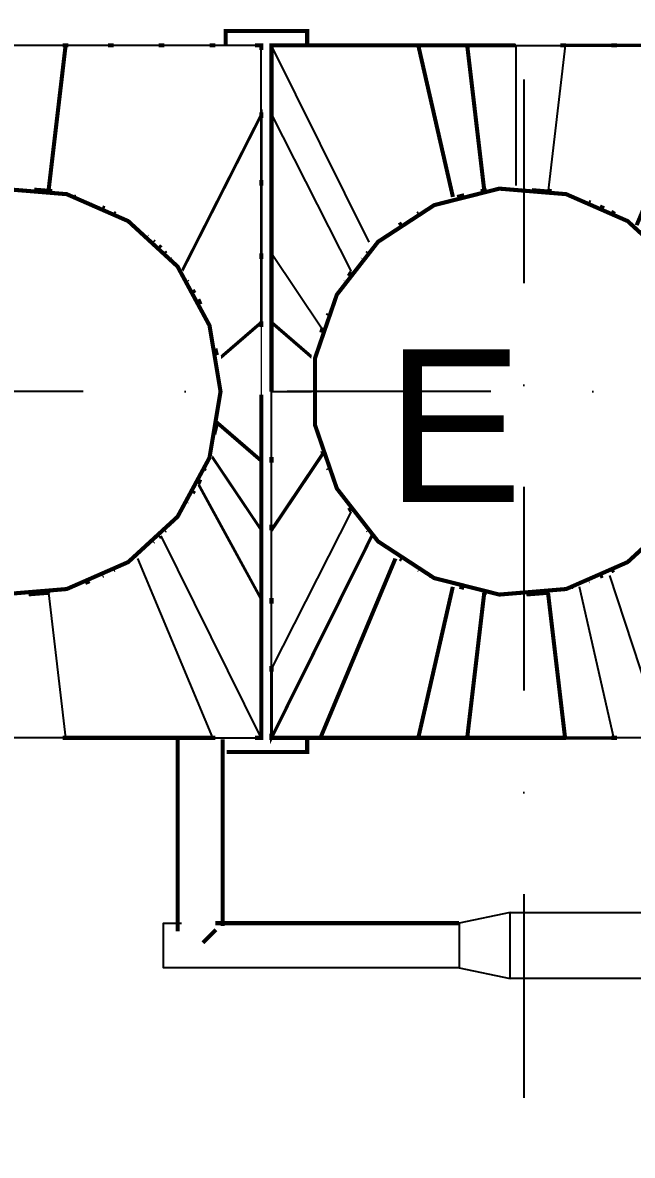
# Model space of a CAD drawing. Extents: x -57244 to 324435, y 15553 to 159369.
# Drawn here: x 130022 to 133013, y 123583 to 129145 of the extents above; entities that cross this region are included whole.
import ezdxf

# ---------------------------------------------------------------- set-up
doc = ezdxf.new("R2010")
doc.units = 0
doc.header["$LTSCALE"] = 2000
doc.header["$MEASUREMENT"] = 0
doc.linetypes.add('DASHDOT', pattern=[1, 0.5, -0.25, 0, -0.25])
doc.layers.add('BASE', color=253, linetype='CONTINUOUS')
doc.styles.add('TXT', font='TXT', dxfattribs={"height": 0.2})

msp = doc.modelspace()

# ---------------------------------------------------------------- linework, layer by layer
at = {"layer": 'BASE', "linetype": 'DASHDOT'}
for p, q in [((132481.2440535388, 134865.9937172001, 5658.999999999996), (132481.2440535388, 114344.8937172003, 5658.999999999996)), ((136319.1640535413, 127333.3537172003, 5658.999999999996), (128521.0640535384, 127333.3537172003, 5658.999999999996))]:
    msp.add_line(p, q, dxfattribs=at)
at = {"layer": 'BASE', "linetype": 'Continuous', "const_width": 20}
for points, elevation in [([(131017.8640535411, 129038.1937172003), (131017.8640535411, 129103.3537172003), (131417.8640535411, 129103.3537172003), (131417.8640535411, 129038.1937172003)], 2809.000000000004), ([(130218.2840535412, 129033.3537172003), (130246.0240535412, 129033.3537172003)], 4558.999999999996), ([(130467.9640535412, 129033.3537172003), (130440.2240535411, 129033.3537172003)], 4558.999999999996), ([(130717.6640535412, 129033.3537172003), (130689.9240535412, 129033.3537172003)], 4558.999999999996), ([(130939.6040535411, 129033.3537172003), (130967.3440535411, 129033.3537172003)], 4558.999999999996), ([(131161.5640535412, 129033.3537172003), (131192.8640535411, 129033.3537172003), (131192.8640535411, 129010.4337172003)], 4559.000000000004), ([(131242.8640535411, 129033.3537172003), (131482.8640535411, 129033.3537172003), (131722.8640535411, 129033.3537172003), (131962.8640535411, 129033.3537172003)], 4558.999999999996), ([(132437.7440535411, 129033.3537172003), (131242.8640535411, 129033.3537172003), (131242.8640535411, 127345.8337172003)], 4559.000000000004), ([(132659.7040535412, 129033.3537172003), (132687.4440535412, 129033.3537172003)], 4558.999999999996), ([(132937.1240535411, 129033.3537172003), (132909.3840535411, 129033.3537172003)], 4558.999999999996), ([(131192.8640535411, 128705.2737172003), (131192.8640535411, 128677.5137172004)], 4558.999999999996), ([(131192.8640535411, 128372.3537172003), (131192.8640535411, 128344.5937172003)], 4558.999999999996), ([(130166.6840535412, 128316.8537172003), (130149.2840535412, 128321.0337172003)], 5058.999999999996), ([(130301.5040535411, 128275.0537172003), (130238.3440535411, 128302.7537172004)], 5058.999999999996), ([(132153.4640535412, 128289.1137172004), (132188.0640535412, 128297.4137172003)], 5058.999999999996), ([(132243.5440535412, 128300.3737172004), (132326.7840535412, 128321.4537172003)], 5058.999999999996), ([(132299.0240535703, 128322.0337172004), (132286.4240535703, 128321.0337172003), (132269.0240535703, 128316.8537172003)], 5059.000000143231), ([(132354.5240535412, 128328.4737172003), (132360.2840535412, 128329.9337172003)], 5058.999999999996), ([(132616.6840535412, 128316.8537172003), (132599.2840535412, 128321.0337172003)], 5058.999999999996), ([(132719.4240535412, 128289.1137172004), (132688.3440535411, 128302.7537172004)], 5058.999999999996), ([(130282.2440535411, 128289.1137172004), (130273.7640535411, 128291.1537172003)], 5058.999999999996), ([(130561.6640535412, 128150.3937172003), (130539.8040535412, 128170.5137172003), (130329.2640535411, 128262.8737172004)], 5059.000000000004), ([(130357.4640535412, 128261.3737172004), (130357.0040535411, 128261.5737172003)], 5058.999999999996), ([(132049.3440535412, 128251.1937172003), (132041.1640535412, 128249.1337172004)], 5058.999999999996), ([(132215.8040535412, 128293.3537172003), (132132.5640535412, 128272.2737172003)], 5058.999999999996), ([(132989.8040535412, 128170.5137172003), (132770.6640535412, 128266.6337172004)], 5058.999999999996), ([(132798.4040535412, 128265.1137172004), (132807.4640535412, 128261.3737172004)], 5058.999999999996), ([(132853.9040535412, 128242.1337172004), (132874.4440535412, 128233.6337172004)], 5058.999999999996), ([(130424.4440535412, 128233.6337172004), (130412.4840535411, 128238.5937172003)], 5058.999999999996), ([(130467.9640535412, 128211.4137172003), (130476.9840535411, 128205.8937172004)], 5058.999999999996), ([(131993.8640535412, 128218.2137172003), (131938.3640535411, 128181.9737172003)], 5058.999999999996), ([(131958.7240535412, 128205.8937172004), (131966.1040535411, 128210.4137172003)], 5058.999999999996), ([(132909.3840535411, 128216.6737172003), (132926.9840535411, 128205.8937172004)], 5058.999999999996), ([(130578.9440535412, 128134.4937172004), (130591.8040535412, 128122.6537172003)], 5058.999999999996), ([(131855.1440535412, 128127.5937172003), (131910.6240535411, 128163.8537172003)], 5058.999999999996), ([(131868.1840535412, 128150.3937172003), (131882.8840535411, 128159.4137172003)], 5058.999999999996), ([(130773.1440535412, 127955.7137172003), (130606.6840535412, 128108.9537172003)], 5058.999999999996), ([(130634.4240535412, 128096.4137172003), (130636.1840535412, 128094.9137172003)], 5058.999999999996), ([(131827.4040535412, 128109.4737172003), (131771.9040535412, 128073.2137172003)], 5058.999999999996), ([(131799.6440535412, 128095.0337172003), (131799.5240535412, 128094.9137172003)], 5058.999999999996), ([(130668.6840535412, 128067.1737172003), (130662.1840535412, 128072.7137172003)], 5058.999999999996), ([(130700.8240535412, 128039.4337172003), (130699.9640535411, 128040.4537172003), (130689.9240535412, 128049.0337172003)], 5059.000000000004), ([(130724.5240535412, 128011.6737172003), (130717.6640535412, 128019.7137172003)], 5058.999999999996), ([(131711.1840535412, 128011.6737172003), (131716.4240535412, 128017.8137172003)], 5058.999999999996), ([(130748.2240535412, 127983.9337172003), (130745.4040535412, 127987.2337172003)], 5058.999999999996), ([(131192.8640535411, 128011.6737172003), (131192.8640535411, 127983.9337172003)], 4558.999999999996), ([(131688.6840535412, 127985.3337172003), (131687.4840535411, 127983.9337172003)], 5058.999999999996), ([(130897.4440535412, 127734.2537172004), (130800.8840535411, 127912.6537172003)], 5058.999999999996), ([(131621.3240535412, 127900.7137172003), (131633.1840535412, 127920.0737172003)], 5058.999999999996), ([(130831.3840535411, 127872.9737172003), (130828.6440535412, 127877.4537172003)], 5058.999999999996), ([(131604.3240535412, 127872.9737172003), (131605.4440535412, 127874.7937172003)], 5058.999999999996), ([(130856.3840535411, 127832.1737172003), (130865.3840535411, 127817.4737172003)], 5058.999999999996), ([(130894.3640535411, 127761.9937172004), (130884.1240535411, 127786.6937172003)], 5058.999999999996), ([(131522.2240535411, 127715.7937172003), (131518.3640535411, 127706.5137172004)], 5058.999999999996), ([(131192.8640535411, 127678.7537172002), (131192.8640535411, 127651.0137172003)], 4558.999999999996), ([(131242.8640535411, 127673.3537172003), (131242.8640535411, 127333.3537172003)], 4558.999999999996), ([(131487.2240535412, 127623.2737172003), (131491.8040535412, 127642.3537172003)], 5058.999999999996), ([(130975.1240535411, 127512.2937172003), (130967.3440535411, 127544.6937172003)], 5058.999999999996), ([(131456.4840535411, 127497.9537172003), (131456.4840535411, 127484.5537172003)], 5058.999999999996), ([(131161.5640535412, 125633.3537172003), (131192.8640535411, 125633.3537172003), (131192.8640535411, 127318.0937172003)], 4559.000000000004), ([(130980.5440535412, 127176.9137172003), (130980.7240535411, 127179.3737172004)], 5058.999999999996), ([(131456.4840535411, 127168.7537172004), (131456.4840535411, 127179.3737172004)], 5058.999999999996), ([(131494.4840535411, 127017.8937172004), (131491.8040535412, 127024.3337172003)], 5058.999999999996), ([(131242.8640535411, 126985.1737172003), (131242.8640535411, 127012.9137172003)], 4558.999999999996), ([(130911.8640535411, 126946.9937172004), (130916.1840535412, 126957.4337172003)], 5058.999999999996), ([(131522.2240535411, 126950.9137172003), (131519.5240535412, 126957.4337172003)], 5058.999999999996), ([(130884.1240535411, 126880.0137172003), (130893.2040535412, 126901.9537172003)], 5058.999999999996), ([(130863.6840535412, 126846.4537172003), (130856.3840535411, 126834.5337172004)], 5058.999999999996), ([(131571.9040535412, 126846.4537172003), (131577.7040535412, 126838.9937172004)], 5058.999999999996), ([(131605.4440535412, 126803.3537172003), (131593.4840535411, 126818.7137172003)], 5058.999999999996), ([(130829.6840535412, 126790.9737172003), (130828.6440535412, 126789.2537172004)], 5058.999999999996), ([(131615.0840535412, 126790.9737172003), (131658.2640535411, 126735.4937172004)], 5058.999999999996), ([(131633.1840535412, 126746.6337172003), (131623.0240535412, 126763.2337172003)], 5058.999999999996), ([(130769.6240535411, 126707.7537172002), (130634.4240535412, 126583.2937172003)], 5058.999999999996), ([(131688.6840535412, 126696.4137172003), (131679.8640535411, 126707.7537172002)], 5058.999999999996), ([(130717.6640535412, 126646.9937172004), (130722.1640535412, 126652.2537172002)], 5058.999999999996), ([(130745.4040535412, 126679.4737172003), (130745.8640535412, 126679.9937172004)], 5058.999999999996), ([(131242.8640535411, 126679.9937172004), (131242.8640535411, 126652.2537172002)], 4558.999999999996), ([(131765.5640535412, 126597.6337172004), (131701.4640535412, 126679.9937172004)], 5058.999999999996), ([(131716.4240535412, 126648.8937172004), (131713.5440535412, 126652.2537172002)], 5058.999999999996), ([(130662.1840535412, 126593.9937172002), (130665.4440535412, 126596.7737172003)], 5058.999999999996), ([(130689.9240535412, 126617.6737172003), (130697.9240535412, 126624.5137172003)], 5058.999999999996), ([(131737.7840535412, 126624.5137172003), (131744.1640535412, 126619.0737172003)], 5058.999999999996), ([(130384.7440535529, 126428.1737172003), (130539.8040535528, 126496.1937172003), (130558.6640535528, 126513.5337172004)], 5059.000000056767), ([(131882.8840535411, 126507.2937172003), (131872.7040535412, 126513.5337172004)], 5058.999999999996), ([(132989.8040535412, 126496.1937172003), (132770.6640535412, 126400.0737172003)], 5058.999999999996), ([(130357.0040535411, 126415.9937172004), (130301.5040535411, 126391.6537172003)], 5058.999999999996), ([(130412.4840535411, 126428.1137172004), (130417.7640535411, 126430.3137172003)], 5058.999999999996), ([(130472.4640535412, 126458.0537172003), (130467.9640535412, 126455.2937172003)], 5058.999999999996), ([(131966.1040535411, 126456.2937172003), (131963.2440535411, 126458.0537172003)], 5058.999999999996), ([(132017.9440535412, 126430.3137172003), (132021.6040535412, 126428.7937172003)], 5058.999999999996), ([(132867.7640535411, 126430.3137172003), (132853.9040535412, 126424.5737172003)], 5058.999999999996), ([(132909.3840535411, 126450.0337172003), (132922.4640535412, 126458.0537172003)], 5058.999999999996), ([(130263.1240535411, 126374.8337172003), (130238.3440535411, 126363.9537172003)], 5058.999999999996), ([(130350.7840535412, 126402.5737172003), (130329.2640535411, 126393.6537172003)], 5058.999999999996), ([(132165.0040535411, 126374.8337172003), (132188.0640535412, 126369.2937172003)], 5058.999999999996), ([(132742.9240535412, 126387.8937172003), (132688.3440535411, 126363.9537172003)], 5058.999999999996), ([(132720.7040535412, 126374.8337172003), (132715.1840535412, 126373.4937172002)], 5058.999999999996), ([(132800.7840535412, 126402.5737172003), (132798.4040535412, 126401.5937172003)], 5058.999999999996), ([(130149.2840535412, 126345.6737172003), (130051.8240535412, 126337.9937172004)], 5058.999999999996), ([(131242.8640535411, 126319.3337172003), (131242.8640535411, 126291.5937172003)], 4558.999999999996), ([(132280.5640535412, 126347.0737172003), (132286.4240535412, 126345.6737172003), (132299.0240535412, 126344.6737172003)], 5059.000000000004), ([(132493.2440535411, 126337.3137172003), (132599.2840535412, 126345.6737172003), (132605.1440535412, 126347.0737172003)], 5059.000000000004), ([(131242.8640535411, 125986.4137172003), (131242.8640535411, 125958.6737172003)], 4558.999999999996), ([(130246.0240535412, 125633.3537172003), (130218.2840535412, 125633.3537172003)], 4558.999999999996), ([(130952.8640535411, 125633.3537172003), (130712.8640535411, 125633.3537172003), (130472.8640535411, 125633.3537172003), (130232.8640535411, 125633.3537172003)], 4558.999999999996), ([(130467.9640535412, 125633.3537172003), (130495.7240535412, 125633.3537172003)], 4558.999999999996), ([(130689.9240535412, 125633.3537172003), (130717.6640535412, 125633.3537172003)], 4558.999999999996), ([(130782.8640535411, 124682.4737172003), (130782.8640535411, 125625.7537172002)], 4258.999999999996), ([(130939.6040535411, 125633.3537172003), (130967.3440535411, 125633.3537172003)], 4558.999999999996), ([(131002.8640535411, 125625.7537172002), (131002.8640535411, 124710.2337172002)], 4258.999999999996), ([(131417.8640535411, 125625.7537172002), (131417.8640535411, 125563.3537172003), (131022.8440535412, 125563.3537172003)], 2809.000000000004), ([(131417.8640535411, 125625.7537172002), (131417.8640535411, 125563.3537172003), (131022.8440535412, 125563.3537172003)], -100), ([(131242.8640535411, 125653.4937172002), (131242.8640535411, 125633.3537172003), (132437.7440535411, 125633.3537172003)], 4559.000000000007), ([(132202.8640535411, 125633.3537172003), (132442.8640535411, 125633.3537172003), (132682.8640535411, 125633.3537172003)], 4559.000000000004), ([(132687.4440535412, 125633.3537172003), (132659.7040535412, 125633.3537172003)], 4558.999999999996), ([(132937.1240535411, 125633.3537172003), (132909.3840535411, 125633.3537172003)], 4558.999999999996), ([(130970.6440535412, 124691.1337172003), (130970.6440535412, 124691.1337172003), (130906.5040535411, 124626.9937172004)], 4345.673333333336), ([(132162.8640535411, 124723.3537172003), (130967.3440535411, 124723.3537172003)], 4258.999999999996)]:
    msp.add_lwpolyline(points, dxfattribs=dict(at, elevation=elevation))
at = {"layer": 'BASE', "linetype": 'Continuous', "extrusion": (0.04499702838780335, 0.5703986943982716, 0.8201344992530277), "const_width": 20, "elevation": 83199.5415570585}
msp.add_lwpolyline([(-119681.9907007848, -111288.1265845078), (-119654.6882936656, -110414.2616193299), (-119584.7516909457, -110414.2616193297)], dxfattribs=at)
at = {"layer": 'BASE', "linetype": 'Continuous', "extrusion": (0.974913110797394, -0.2225857731198214, 0), "const_width": 20, "elevation": 98478.71697369748}
msp.add_lwpolyline([(154837.7115855726, 4558.999999999947), (154074.3204774242, 5055.859999999951)], dxfattribs=at)
at = {"layer": 'BASE', "linetype": 'Continuous', "extrusion": (0.9499560340988292, -0.312383631580184, 0), "const_width": 20}
for points, elevation in [([(163408.5721309558, 4558.999999999874), (162566.7226439334, 5053.279999999877)], 83863.56631285179), ([(164173.9120283275, 4558.999999999874), (163332.062541305, 5053.279999999877)], 86190.95859639422)]:
    msp.add_lwpolyline(points, dxfattribs=dict(at, elevation=elevation))
at = {"layer": 'BASE', "linetype": 'Continuous', "extrusion": (0.9227129170436651, -0.3854878373188583, 0), "const_width": 20, "elevation": 71091.11071962293}
msp.add_lwpolyline([(169541.4785590356, 4558.999999999947), (168584.5612083727, 5054.499999999947)], dxfattribs=at)
at = {"layer": 'BASE', "linetype": 'Continuous', "extrusion": (0.8957045172002712, -0.444649769894272, 0), "const_width": 20, "elevation": 60135.38991815861}
msp.add_lwpolyline([(173910.6346071743, 4558.999999999996), (172802.1217204654, 5058.999999999996)], dxfattribs=at)
at = {"layer": 'BASE', "linetype": 'Continuous', "extrusion": (-0.9227203511081111, -0.385470042481805, 0), "const_width": 20, "elevation": -171060.4068231232}
msp.add_lwpolyline([(-67422.08661316053, 5054.499999999913), (-68378.99625424464, 4558.999999999915)], dxfattribs=at)
at = {"layer": 'BASE', "linetype": 'Continuous', "extrusion": (0.9499630838800396, 0.3123621924387218, 0), "const_width": 20, "elevation": 165436.9994186396}
msp.add_lwpolyline([(81431.68001050406, 4558.999999999947), (80589.83677094005, 5053.279999999953)], dxfattribs=at)
at = {"layer": 'BASE', "linetype": 'Continuous', "extrusion": (0, 0.5552416369950496, 0.8316890792520109), "const_width": 20, "elevation": 75436.36105720952}
msp.add_lwpolyline([(-132202.8640535411, -104784.2845227972), (-131962.8640535411, -104784.2845227972), (-132132.7640535411, -103889.4308826973)], dxfattribs=at)
at = {"layer": 'BASE', "linetype": 'Continuous', "extrusion": (0, 0.5745229957074044, 0.8184884406046246), "const_width": 20, "elevation": 77864.11772449607}
msp.add_lwpolyline([(-132286.4240535412, -102122.7709486816), (-132202.8640535411, -102993.0581325471), (-132442.8640535411, -102993.0581325471)], dxfattribs=at)
at = {"layer": 'BASE', "linetype": 'Continuous', "extrusion": (0, 0.4893869261585891, 0.8720667614953844), "const_width": 20, "elevation": 67122.98871325218}
msp.add_lwpolyline([(-133033.9840535411, -109282.0926150492), (-133402.8640535411, -110294.5839046905), (-133162.8640535411, -110294.5839046905), (-132922.8640535411, -110294.5839046905), (-132682.8640535411, -110294.5839046905)], dxfattribs=at)
at = {"layer": 'BASE', "linetype": 'Continuous', "extrusion": (-0.974913110797394, 0.2225857731198214, 0), "const_width": 20, "elevation": -100867.2540951509}
msp.add_lwpolyline([(-154619.6556215677, 5055.859999999951), (-155383.0467297162, 4558.999999999947)], dxfattribs=at)
at = {"layer": 'BASE', "linetype": 'Continuous', "extrusion": (0.7877445798257465, 0, 0.6160020105122695), "const_width": 20, "elevation": 106154.8207359189}
msp.add_lwpolyline([(127928.4537172003, -76595.00876825143), (128693.3537172003, -77223.74048241896), (128353.3537172003, -77223.74048241896), (128013.3537172003, -77223.74048241896), (127673.3537172003, -77223.74048241896)], dxfattribs=at)
at = {"layer": 'BASE', "linetype": 'Continuous', "const_width": 20}
for points, elevation in [([(129113.3840535413, 126857.4137172003), (129006.4840535412, 127168.7537172004), (129006.4840535412, 127497.9537172003), (129113.3840535413, 127809.2937172003), (129315.5640535412, 128069.0737172003), (129591.1640535412, 128249.1337172004), (129910.2840535412, 128329.9337172003), (130238.3440535412, 128302.7537172004), (130539.8040535412, 128170.5137172003), (130782.0040535413, 127947.5737172003), (130938.6640535412, 127658.0537172003), (130992.8640535412, 127333.3537172003), (130938.6640535412, 127008.6537172003), (130782.0040535413, 126719.1337172003), (130539.8040535412, 126496.1937172003), (130238.3440535412, 126363.9537172003), (129910.2840535412, 126336.7737172003), (129591.1640535412, 126417.5737172003), (129315.5640535412, 126597.6337172004)], 5659.000000000215), ([(133232.0040535411, 126719.1337172003), (132989.8040535412, 126496.1937172003), (132688.3440535412, 126363.9537172003), (132360.2840535412, 126336.7737172003), (132041.1640535412, 126417.5737172003), (131765.5640535412, 126597.6337172004), (131563.3840535411, 126857.4137172003), (131456.4840535411, 127168.7537172004), (131456.4840535411, 127497.9537172003), (131563.3840535411, 127809.2937172003), (131765.5640535412, 128069.0737172003), (132041.1640535412, 128249.1337172004), (132360.2840535412, 128329.9337172003), (132688.3440535412, 128302.7537172004), (132989.8040535412, 128170.5137172003), (133232.0040535411, 127947.5737172003), (133388.6640535412, 127658.0537172003), (133442.8640535412, 127333.3537172003), (133388.6640535412, 127008.6537172003)], 5659.000000000055)]:
    msp.add_lwpolyline(points, close=True, dxfattribs=dict(at, elevation=elevation))
at = {"layer": 'BASE', "linetype": 'Continuous', "extrusion": (0.8777163829539545, -0.4791804994928603, 0), "const_width": 20, "elevation": 53645.70196065211}
msp.add_lwpolyline([(175522.9034917457, 4558.999999999996), (174878.595135444, 5058.580000000002)], dxfattribs=at)
at = {"layer": 'BASE', "linetype": 'Continuous', "extrusion": (0.8777249786452345, 0.4791647544031415, 0), "const_width": 20, "elevation": 176697.5432594567}
msp.add_lwpolyline([(49771.98992909448, 4558.999999999947), (49131.08302353028, 5055.93999999995)], dxfattribs=at)
at = {"layer": 'BASE', "linetype": 'Continuous', "extrusion": (0.830343307130581, -0.5572521801693107, 0), "const_width": 20, "elevation": 37599.39616045512}
msp.add_lwpolyline([(179402.5409989103, 4558.999999999874), (178997.8409223101, 5011.919999999876)], dxfattribs=at)
at = {"layer": 'BASE', "linetype": 'Continuous', "extrusion": (-0.9204653688227306, 0, 0.3908241353832111), "const_width": 20, "elevation": -119022.7440331821}
msp.add_lwpolyline([(-128013.3537172003, 55489.28048540437), (-127673.3537172002, 55489.28048540437), (-127503.7737172004, 55991.09186869489)], dxfattribs=at)
at = {"layer": 'BASE', "linetype": 'Continuous', "extrusion": (0.9204525344329099, 0, 0.3908543614391848), "const_width": 20, "elevation": 122538.7092513954}
msp.add_lwpolyline([(127502.3737172004, -46574.99148769066), (127673.3537172003, -47080.96000054503), (127333.3537172003, -47080.96000054503), (126993.3537172003, -47080.96000054503), (126653.3537172003, -47080.96000054503)], dxfattribs=at)
at = {"layer": 'BASE', "linetype": 'Continuous', "extrusion": (0, -1, 0), "const_width": 20}
for points, elevation in [([(131192.8640535411, 4558.999999999996), (130995.1040535411, 5053.399999999998)], -127333.3537172003), ([(130911.8640535411, 4361.139999999999), (130892.8640535411, 4369), (130856.3840535411, 4353.899999999998)], -124613.3537172003)]:
    msp.add_lwpolyline(points, dxfattribs=dict(at, elevation=elevation))
at = {"layer": 'BASE', "linetype": 'Continuous', "extrusion": (0.8700963301815339, -0.2092034892239375, 0.4462804906123022), "const_width": 20, "elevation": 89617.56960980454}
msp.add_lwpolyline([(154144.0541880088, -39597.5469395418), (154272.8928090481, -39038.8210087593), (154216.4282183741, -39038.82100875931)], dxfattribs=at)
at = {"layer": 'BASE', "linetype": 'Continuous', "extrusion": (-0.6540696314032911, 0.756434344326038, 0), "const_width": 20, "elevation": 10220.16253702306}
msp.add_lwpolyline([(-182339.105874289, 4558.999999999996), (-182598.3749059914, 5020.900000000001)], dxfattribs=at)
at = {"layer": 'BASE', "linetype": 'Continuous', "extrusion": (-0.8126151204954449, -0.1949480582826759, 0.5492284775154944), "const_width": 20, "elevation": -128836.8285401999}
msp.add_lwpolyline([(-92861.60496505183, 90729.17858889395), (-92844.80133449155, 90729.17858889412), (-92542.13052880992, 90130.85788276061)], dxfattribs=at)
at = {"layer": 'BASE', "linetype": 'Continuous', "extrusion": (0.8951721996517159, 0, 0.4457204650570899), "const_width": 20, "elevation": 119472.2442936123}
msp.add_lwpolyline([(126313.3537172003, -54394.25431990388), (126653.3537172003, -54394.25431990388), (127012.9137172003, -53852.88362029035)], dxfattribs=at)
at = {"layer": 'BASE', "linetype": 'Continuous', "extrusion": (0.8506640734302726, 0, 0.5257096481661866), "const_width": 20, "elevation": 113997.7664267589}
msp.add_lwpolyline([(125633.3537172003, -65091.17689273286), (125973.3537172003, -65091.17689273286), (126313.3537172003, -65091.17689273286), (126878.8737172004, -64503.8945381538)], dxfattribs=at)
at = {"layer": 'BASE', "linetype": 'Continuous', "extrusion": (-0.8777268609733563, 0.4791613063738126, 0), "const_width": 20, "elevation": -54670.91551127646}
msp.add_lwpolyline([(-173755.1256493518, 4558.999999999947), (-174394.1171453829, 5054.45999999995)], dxfattribs=at)
at = {"layer": 'BASE', "linetype": 'Continuous', "extrusion": (-0.8921541723152171, -0.4517310403553755, 0), "const_width": 20, "elevation": -173950.335175076}
msp.add_lwpolyline([(-53123.7641532334, 4558.999999999996), (-53978.03354259501, 5052.479999999996)], dxfattribs=at)
at = {"layer": 'BASE', "linetype": 'Continuous', "extrusion": (-0.7121679096182888, 0, 0.7020091655455198), "const_width": 20, "elevation": -90266.49635960614}
msp.add_lwpolyline([(-126624.5137172003, 96081.34101801936), (-125633.3537172003, 95380.46697798074), (-125973.3537172003, 95380.46697798074)], dxfattribs=at)
at = {"layer": 'BASE', "linetype": 'Continuous', "extrusion": (0, -0.4893869879425046, 0.8720667268234483), "const_width": 20, "elevation": -57507.57635318784}
msp.add_lwpolyline([(131850.5640535412, 112801.086334481), (131482.8640535411, 111791.7828340413), (131242.8640535411, 111791.7828340413)], dxfattribs=at)
at = {"layer": 'BASE', "linetype": 'Continuous', "extrusion": (-0.9499604206188896, -0.3123702918934234, 0), "const_width": 20, "elevation": -163416.174688794}
msp.add_lwpolyline([(-78515.89804232404, 4558.999999999947), (-79354.83825783423, 5051.559999999952)], dxfattribs=at)
at = {"layer": 'BASE', "linetype": 'Continuous', "extrusion": (0.949967494577186, -0.3123487782059414, 0), "const_width": 20, "elevation": 85891.01460799162}
msp.add_lwpolyline([(161330.0118832897, 5051.559999999876), (160491.0779149703, 4558.999999999874)], dxfattribs=at)
at = {"layer": 'BASE', "linetype": 'Continuous', "extrusion": (0.974910216135704, 0.222598451194601, 0), "const_width": 20, "elevation": 155165.1180501148}
msp.add_lwpolyline([(94198.74490989499, 5054.019999999888), (93438.18256504771, 4558.999999999886)], dxfattribs=at)
at = {"layer": 'BASE', "linetype": 'Continuous', "extrusion": (0, -0.5552436510745404, 0.8316877346344684), "const_width": 20, "elevation": -65965.45763247897}
msp.add_lwpolyline([(131482.8640535411, 107019.0751528381), (131722.8640535411, 107019.0751528381), (131962.8640535411, 107019.0751528381), (132132.1440535412, 107910.6116864698)], dxfattribs=at)
at = {"layer": 'BASE', "linetype": 'Continuous', "extrusion": (0, -0.5745229957074197, 0.8184884406046138), "const_width": 20, "elevation": -68447.76193765983}
msp.add_lwpolyline([(132286.4240535412, 106318.9852932151), (132202.8640535411, 105448.6981093498), (131962.8640535411, 105448.6981093498)], dxfattribs=at)
at = {"layer": 'BASE', "linetype": 'Continuous', "extrusion": (-1, 0, 0), "const_width": 20, "elevation": -132442.8640535411}
msp.add_lwpolyline([(-125633.3537172003, 4558.999999999996), (-126319.3337172003, 5049)], dxfattribs=at)
at = {"layer": 'BASE', "linetype": 'Continuous', "extrusion": (0, -0.5745229957073613, 0.8184884406046546), "const_width": 20, "elevation": -68447.76193765209}
msp.add_lwpolyline([(132922.8640535411, 105448.6981093543), (132682.8640535411, 105448.6981093543), (132599.2840535412, 106318.9852932194)], dxfattribs=at)
at = {"layer": 'BASE', "linetype": 'Continuous', "extrusion": (0.7073262773001889, 0.7068872169169962, 0), "const_width": 20, "elevation": 180671.5007593546}
msp.add_lwpolyline([(-4228.629314059508, 4259.019999999947), (-4274.181135098668, 4336.81999999995), (-4274.181135098668, 4336.81999999995)], dxfattribs=at)
at = {"layer": 'BASE', "linetype": 'Continuous', "extrusion": (0.7070158758998668, 0.7071976747879931, 0), "const_width": 20, "elevation": 180669.6069241941}
msp.add_lwpolyline([(-4353.498003892673, 4336.82), (-4463.509677818947, 4369.02)], dxfattribs=at)
at = {"layer": 'BASE', "linetype": 'Continuous', "extrusion": (0.7065680333973297, -0.7076451188138233, 0), "const_width": 20, "elevation": 4302.563563661563}
msp.add_lwpolyline([(180829.0720528012, 4259.019999999997), (180810.5034233419, 4290.719999999998)], dxfattribs=at)
at = {"layer": 'BASE', "linetype": 'Continuous'}
for points in [[(131192.8640535436, 128693.3537172002, 4558.999999999996), (131192.8640535436, 129033.3537172003, 4558.999999999996), (130952.8640535412, 129033.3537172003, 4558.999999999996), (130712.8640535389, 129033.3537172003, 4558.999999999996), (130472.8640535424, 129033.3537172003, 4558.999999999996), (130232.8640535401, 129033.3537172003, 4558.999999999996), (129992.8640535436, 129033.3537172003, 4558.999999999996), (129752.8640535412, 129033.3537172003, 4558.999999999996), (129836.4240535404, 128321.0337172002, 5058.999999999996), (129819.0240535405, 128316.8537172002, 5058.999999999996)], [(131722.4840535418, 128067.1737172002, 5045.560000000001), (131242.8640535436, 129033.3537172003, 4558.999999999996), (131242.8640535436, 128693.3537172002, 4558.999999999996), (131633.1840535436, 127922.4137172003, 5058.18)], [(132442.8640535436, 128344.5937172002, 5050.98), (132442.8640535436, 129033.3537172003, 4558.999999999996), (132682.8640535401, 129033.3537172003, 4558.999999999996), (132599.28405354, 128321.0337172002, 5058.999999999996), (132520.9840535404, 128327.1937172003, 5058.999999999996)], [(131242.8640535436, 128693.3537172002, 4558.999999999996), (131242.8640535436, 128353.3537172005, 4558.999999999996), (131242.8640535436, 128013.3537172003, 4558.999999999996), (131491.8040535398, 127642.3537172003, 5058.999999999996), (131494.484053539, 127648.8137172002, 5058.999999999996)], [(131633.1840535436, 126744.2937172002, 5058.18), (131242.8640535436, 125973.3537172001, 4558.999999999996), (131242.8640535436, 126313.3537172003, 4558.999999999996), (131242.8640535436, 126653.3537172005, 4558.999999999996), (131242.8640535436, 126993.3537172002, 4558.999999999996), (131242.8640535436, 127333.3537172003, 4558.999999999996), (131438.9840535397, 127333.3537172003, 5049.34)], [(130585.1440535436, 126513.5337172005, 5052.940000000002), (130952.8640535412, 125633.3537172003, 4558.999999999996), (131192.8640535436, 125633.3537172003, 4558.999999999996), (130700.8240535433, 126624.5137172003, 5058.139999999996)], [(132900.8040535423, 126430.3137172004, 5051.560000000001), (133162.8640535389, 125633.3537172003, 4558.999999999996), (132922.8640535424, 125633.3537172003, 4558.999999999996), (132753.5640535396, 126374.8337172002, 5054.019999999997)], [(130155.1440535389, 126347.0737172004, 5058.999999999996), (130149.28405354, 126345.6737172002, 5058.999999999996), (130232.8640535401, 125633.3537172003, 4558.999999999996), (129992.8640535436, 125633.3537172003, 4558.999999999996), (129752.8640535412, 125633.3537172003, 4558.999999999996), (129512.8640535389, 125633.3537172003, 4558.999999999996), (129272.8640535424, 125633.3537172003, 4558.999999999996), (129032.8640535401, 125633.3537172003, 4558.999999999996), (128792.8640535436, 125633.3537172003, 4558.999999999996)], [(132412.8640535389, 124775.3537172002, 4258.999999999996), (132162.8640535389, 124723.3537172001, 4258.999999999996), (132162.8640535389, 124691.1337172003, 4336.799999999999), (132162.8640535389, 124613.3537172002, 4369), (132162.8640535389, 124535.5737172003, 4336.799999999999), (132162.8640535389, 124503.3537172005, 4258.999999999996), (132412.8640535389, 124451.3537172003, 4258.999999999996)], [(136571.5040535418, 124451.3737172002, 4258.999999999996), (132412.8640535389, 124451.3737172002, 4258.999999999996), (132412.8640535389, 124498.8137172002, 4373.539999999997), (132412.8640535389, 124613.3537172002, 4420.979999999996), (132412.8640535389, 124727.8937172004, 4373.539999999997), (132412.8640535389, 124775.3337172003, 4258.999999999996), (133270.0440535423, 124775.3337172003, 4258.999999999996)], [(132162.8640535389, 124503.3537172005, 4258.999999999996), (130712.8640535389, 124503.3537172005, 4258.999999999996), (130712.8640535389, 124535.5737172003, 4336.799999999999), (130712.8640535389, 124613.3537172002, 4369), (130712.8640535389, 124691.1337172003, 4336.799999999999), (130712.8640535389, 124723.3537172001, 4258.999999999996), (130800.8840535403, 124723.3537172001, 4258.999999999996)]]:
    msp.add_polyline3d(points, dxfattribs=at)

# ---------------------------------------------------------------- texts
at = {"layer": 'BASE', "color": 7, "linetype": 'Continuous', "style": 'TXT'}
msp.add_text('E', height=750, dxfattribs=at).set_placement((131804.9240535401, 126790.7337172002, 33950))

doc.saveas('drawing.dxf')
